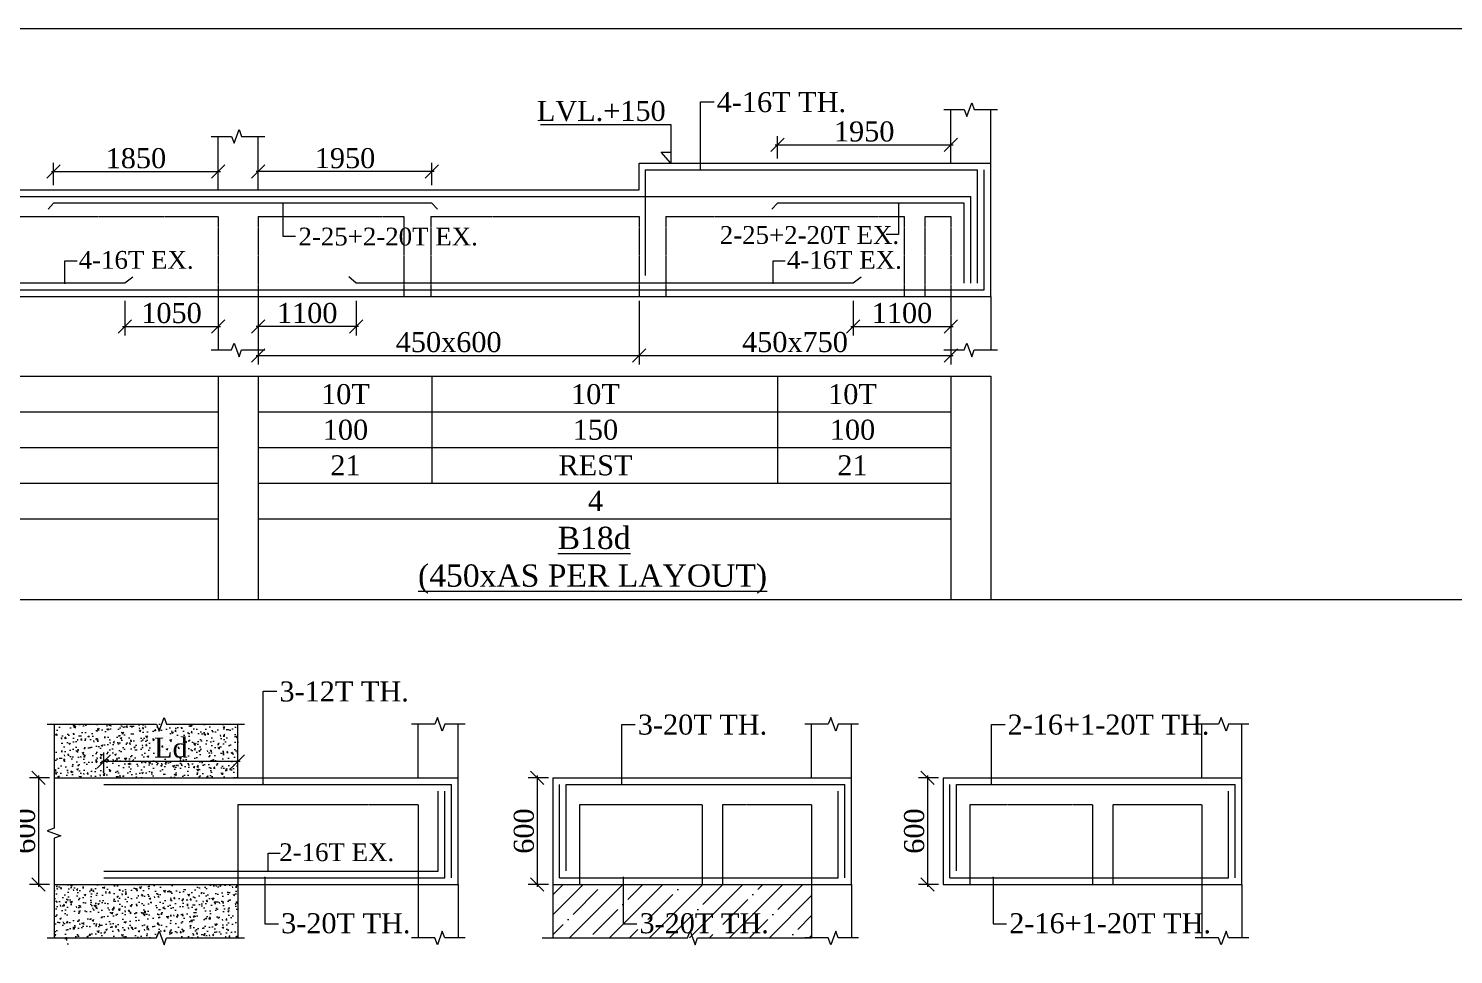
# Model space of a CAD drawing. Header units: millimetres. Extents: x 9781889 to 10654170, y -7832723 to -7608561.
# Drawn here: x 9997493 to 10013508, y -7770623 to -7760218 of the extents above; entities that cross this region are included whole.
import ezdxf
from ezdxf.enums import TextEntityAlignment as Align

# ---------------------------------------------------------------- set-up
doc = ezdxf.new("R2010")
doc.units = ezdxf.units.MM
doc.header["$LTSCALE"] = 10
doc.header["$PDMODE"] = 3
doc.linetypes.add('HIDDEN', pattern=[0.375, 0.25, -0.125])
for name, color, linetype, lineweight in [('LVL', 3, 'Continuous', 0), ('S-CUT OUT LINE', 9, 'Continuous', 0), ('S-DIM L.S.', 7, 'Continuous', 0), ('S-HATCH', 8, 'Continuous', 0), ('S-L.S.SECTION', 5, 'Continuous', 0), ('S-L.S.SLAB LINE', 252, 'HIDDEN', 0), ('S-L.S.STEEL', 1, 'Continuous', 9), ('S-SECTION MARK', 7, 'Continuous', 0), ('S-SHEET', 251, 'Continuous', 0), ('S-TEXT', 7, 'Continuous', 0), ('S-TEXT L.S. BEAM NO.', 30, 'Continuous', 0), ('S-TEXT. L.S.', 7, 'Continuous', 0)]:
    doc.layers.add(name, color=color, linetype=linetype, lineweight=lineweight)
doc.styles.add('135', font='arial.ttf', dxfattribs={"width": 0.8, "height": 135})
doc.styles.get("Standard").update_dxf_attribs({"font": 'arial.ttf'})
doc.styles.add('TEXT', font='times.ttf')
doc.dimstyles.new('75', dxfattribs={"dimtxt": 135, "dimasz": 90, "dimexe": 0.1, "dimexo": 0.03, "dimgap": 0.09, "dimtad": 1, "dimdec": 0, "dimzin": 0, "dimdsep": 46, "dimtxsty": '135', "dimblk": 'ARCHTICK', "dimcen": 0.09, "dimclrd": 256, "dimclre": 256, "dimclrt": 256, "dimadec": 0, "dimazin": 0, "dimtfac": 1, "dimtdec": 0, "dimtofl": 0, "dimtmove": 1, "dimatfit": 3, "dimldrblk": 'DOTSMALL', "dimfxl": 1, "dimtolj": 1, "dimtzin": 0, "dimlwd": -1, "dimlwe": -1, "dimarcsym": 0})
doc.dimstyles.new('SETU_1', dxfattribs={"dimtxt": 200, "dimasz": 150, "dimexe": 100, "dimexo": 50, "dimgap": 35, "dimtad": 1, "dimdec": 0, "dimzin": 0, "dimdsep": 46, "dimtxsty": 'Standard', "dimblk": 'OBLIQUE', "dimcen": 150, "dimdle": 25, "dimclrd": 256, "dimclre": 7, "dimclrt": 256, "dimadec": 0, "dimazin": 0, "dimtfac": 1, "dimtdec": 0, "dimtofl": 0, "dimtmove": 1, "dimatfit": 3, "dimfxl": 1, "dimtolj": 1, "dimtzin": 0, "dimlwd": -1, "dimlwe": 5, "dimarcsym": 1})
pattern_1 = [(49.99999999999999, (-40711.21974700689, 57005.19683523849), (182.184668996004, -15.93908553890309), [19.05, -209.55]), (355, (-40711.21974700689, 57005.19683523849), (-35.24342142496934, 191.0568452390351), [15.24, -167.64058417]), (100.4514447, (-40696.03774000704, 57003.86858173832), (146.9412470903533, 175.1177519121951), [16.19000879999999, -178.0902445999999]), (46.18420000000001, (-40711.21974700689, 57055.9968352383), (271.0790408921299, -42.04232793272715), [28.575, -314.325]), (96.63555760999992, (-40688.62984700687, 57052.49333523866), (237.404134051503, 247.4261245977215), [24.28502314, -267.13560816]), (351.1841511700001, (-40711.21974700689, 57055.9968352383), (237.404134064977, 247.4261245855326), [22.85996707, -251.45973192]), (21, (-40685.81974700652, 57043.29683523811), (151.6143912691325, -102.2651981870876), [19.05, -209.55]), (326.0000000000001, (-40685.81974700652, 57043.29683523811), (61.80202834764707, 184.1879661223193), [15.24, -167.64]), (71.45144499999999, (-40673.18521440774, 57034.77473533805), (213.4164192787161, 81.92276888590524), [16.1900088, -178.0899376]), (37.50000000000001, (-40711.21974700689, 57005.19683523849), (3.088603250591817, 84.55503887315311), [0, -165.608, 0, -170.18, 0, -168.275]), (7.499999999999999, (-40711.21974700689, 57005.19683523849), (66.81966251030575, 100.1805748181195), [0, -97.02799999999999, 0, -161.798, 0, -64.135]), (327.5, (-40767.86174700782, 57005.19683523849), (135.5905951668714, -5.728743992673444), [0, -63.5, 0, -198.12, 0, -262.89]), (317.5, (-40793.26174700633, 57005.19683523849), (148.129181386018, 25.42649103333303), [0, -82.55, 0, -131.572, 0, -186.69])]

# ---------------------------------------------------------------- blocks, each defined once
blk = doc.blocks.new('_Oblique')
at = {"color": 0, "linetype": 'ByBlock', "lineweight": -2}
blk.add_line((-0.5, -0.5), (0.5, 0.5), dxfattribs=at)
blk = doc.blocks.new('*D28')
at = {"layer": 'Defpoints', "color": 0, "transparency": 16777216}
for p in [(10007860.016678, -7761526.260695337), (10005910.016678, -7761730.064318432, 0.0148120577035693), (10007860.016678, -7761730.064318432, 0.0148120577035693)]:
    blk.add_point(p, dxfattribs=at)
at = {"layer": 'S-DIM L.S.', "color": 7, "lineweight": 5, "transparency": 16777216}
for p, q in [((10005910.016678, -7761680.064318432), (10005910.016678, -7761426.260695337)), ((10007860.016678, -7761680.064318432), (10007860.016678, -7761426.260695337))]:
    blk.add_line(p, q, dxfattribs=at)
at = {"layer": 'S-DIM L.S.', "transparency": 16777216}
blk.add_line((10005885.016678, -7761526.260695337), (10007885.016678, -7761526.260695337), dxfattribs=at)
at = {"layer": 'S-DIM L.S.', "transparency": 16777216, "xscale": 150, "yscale": 150, "zscale": 150, "rotation": 180}
blk.add_blockref('_Oblique', (10005910.016678, -7761526.260695337), dxfattribs=at)
at = {"layer": 'S-DIM L.S.', "transparency": 16777216, "xscale": 150, "yscale": 150, "zscale": 150}
blk.add_blockref('_Oblique', (10007860.016678, -7761526.260695337), dxfattribs=at)
at = {"layer": 'S-DIM L.S.', "transparency": 16777216, "insert": (10006885.016678, -7761376.489606657), "char_height": 225, "attachment_point": 5, "style": 'TEXT'}
blk.add_mtext('\\A1;1950', dxfattribs=at)
blk = doc.blocks.new('_ArchTick')
at = {"color": 0, "linetype": 'ByBlock', "const_width": 0.15}
blk.add_lwpolyline([(-0.5, -0.5), (0.5, 0.5)], dxfattribs=at)
blk = doc.blocks.new('*D36')
at = {"layer": 'Defpoints', "color": 0, "transparency": 16777216}
for p in [(9999625.615198648, -7761826.260695337), (9997775.615198648, -7762030.064318432, 0.0148120577035693), (9999625.615198648, -7762030.064318432, 0.0148120577035693)]:
    blk.add_point(p, dxfattribs=at)
at = {"layer": 'S-DIM L.S.', "color": 7, "lineweight": 5, "transparency": 16777216}
for p, q in [((9997775.615198648, -7761980.064318432), (9997775.615198648, -7761726.260695337)), ((9999625.615198648, -7761980.064318432), (9999625.615198648, -7761726.260695337))]:
    blk.add_line(p, q, dxfattribs=at)
at = {"layer": 'S-DIM L.S.', "transparency": 16777216}
blk.add_line((9997750.615198648, -7761826.260695337), (9999650.615198648, -7761826.260695337), dxfattribs=at)
at = {"layer": 'S-DIM L.S.', "transparency": 16777216, "xscale": 150, "yscale": 150, "zscale": 150, "rotation": 180}
blk.add_blockref('_Oblique', (9997775.615198648, -7761826.260695337), dxfattribs=at)
at = {"layer": 'S-DIM L.S.', "transparency": 16777216, "xscale": 150, "yscale": 150, "zscale": 150}
blk.add_blockref('_Oblique', (9999625.615198648, -7761826.260695337), dxfattribs=at)
at = {"layer": 'S-DIM L.S.', "transparency": 16777216, "insert": (9998700.615198648, -7761676.814047897), "char_height": 225, "attachment_point": 5, "style": 'TEXT'}
blk.add_mtext('\\A1;1850', dxfattribs=at)
blk = doc.blocks.new('*D37')
at = {"layer": 'Defpoints', "color": 0, "transparency": 16777216}
for p in [(10000075.66606342, -7761826.260695337), (10000075.66606342, -7762030.064318432, 0.0148120577035693), (10002025.66606342, -7762030.064318432, 0.0148120577035693)]:
    blk.add_point(p, dxfattribs=at)
at = {"layer": 'S-DIM L.S.', "color": 7, "lineweight": 5, "transparency": 16777216}
for p, q in [((10000075.66606342, -7761980.064318432), (10000075.66606342, -7761726.260695337)), ((10002025.66606342, -7761980.064318432), (10002025.66606342, -7761726.260695337))]:
    blk.add_line(p, q, dxfattribs=at)
at = {"layer": 'S-DIM L.S.', "transparency": 16777216}
blk.add_line((10002050.66606342, -7761826.260695337), (10000050.66606342, -7761826.260695337), dxfattribs=at)
at = {"layer": 'S-DIM L.S.', "transparency": 16777216, "xscale": 150, "yscale": 150, "zscale": 150, "rotation": 180}
blk.add_blockref('_Oblique', (10000075.66606342, -7761826.260695337), dxfattribs=at)
at = {"layer": 'S-DIM L.S.', "transparency": 16777216, "xscale": 150, "yscale": 150, "zscale": 150}
blk.add_blockref('_Oblique', (10002025.66606342, -7761826.260695337), dxfattribs=at)
at = {"layer": 'S-DIM L.S.', "transparency": 16777216, "insert": (10001050.66606342, -7761676.489606657), "char_height": 225, "attachment_point": 5, "style": 'TEXT'}
blk.add_mtext('\\A1;1950', dxfattribs=at)
blk = doc.blocks.new('*D56')
at = {"layer": 'Defpoints', "color": 0, "transparency": 16777216}
for p in [(10006759.89380104, -7763230.06433259, 0.0147644726574974), (10007860.01667806, -7763230.064330728, 0.0148120577035693), (10007860.01667806, -7763566.137073667)]:
    blk.add_point(p, dxfattribs=at)
at = {"layer": 'S-DIM L.S.', "color": 7, "lineweight": 5, "transparency": 16777216}
for p, q in [((10006759.89380104, -7763280.06433259), (10006759.89380104, -7763666.137073667)), ((10007860.01667806, -7763280.064330728), (10007860.01667806, -7763666.137073667))]:
    blk.add_line(p, q, dxfattribs=at)
at = {"layer": 'S-DIM L.S.', "transparency": 16777216}
blk.add_line((10006734.89380104, -7763566.137073667), (10007885.01667806, -7763566.137073667), dxfattribs=at)
at = {"layer": 'S-DIM L.S.', "transparency": 16777216, "xscale": 150, "yscale": 150, "zscale": 150, "rotation": 180}
blk.add_blockref('_Oblique', (10006759.89380104, -7763566.137073667), dxfattribs=at)
at = {"layer": 'S-DIM L.S.', "transparency": 16777216, "xscale": 150, "yscale": 150, "zscale": 150}
blk.add_blockref('_Oblique', (10007860.01667806, -7763566.137073667), dxfattribs=at)
at = {"layer": 'S-DIM L.S.', "transparency": 16777216, "insert": (10007309.95523955, -7763416.690426227), "char_height": 225, "attachment_point": 5, "style": 'TEXT'}
blk.add_mtext('\\A1;1100', dxfattribs=at)
blk = doc.blocks.new('*D57')
at = {"layer": 'Defpoints', "color": 0, "transparency": 16777216}
for p in [(10000075.61519969, -7763230.064330728, 0.0148120577035693), (10001175.73807671, -7763230.06433259, 0.0147644726574974), (10000075.61519969, -7763566.137073667)]:
    blk.add_point(p, dxfattribs=at)
at = {"layer": 'S-DIM L.S.', "color": 7, "lineweight": 5, "transparency": 16777216}
for p, q in [((10000075.61519969, -7763280.064330728), (10000075.61519969, -7763666.137073667)), ((10001175.73807671, -7763280.06433259), (10001175.73807671, -7763666.137073667))]:
    blk.add_line(p, q, dxfattribs=at)
at = {"layer": 'S-DIM L.S.', "transparency": 16777216}
blk.add_line((10001200.73807671, -7763566.137073667), (10000050.61519969, -7763566.137073667), dxfattribs=at)
at = {"layer": 'S-DIM L.S.', "transparency": 16777216, "xscale": 150, "yscale": 150, "zscale": 150, "rotation": 180}
blk.add_blockref('_Oblique', (10000075.61519969, -7763566.137073667), dxfattribs=at)
at = {"layer": 'S-DIM L.S.', "transparency": 16777216, "xscale": 150, "yscale": 150, "zscale": 150}
blk.add_blockref('_Oblique', (10001175.73807671, -7763566.137073667), dxfattribs=at)
at = {"layer": 'S-DIM L.S.', "transparency": 16777216, "insert": (10000625.6766382, -7763416.690426227), "char_height": 225, "attachment_point": 5, "style": 'TEXT'}
blk.add_mtext('\\A1;1100', dxfattribs=at)
blk = doc.blocks.new('*D58')
at = {"layer": 'Defpoints', "color": 0, "transparency": 16777216}
for p in [(9998575.441457791, -7763230.064321413, 0.0147644726574974), (9999625.564334815, -7763230.06431955, 0.0148120577035693), (9999625.564334815, -7763566.137062489)]:
    blk.add_point(p, dxfattribs=at)
at = {"layer": 'S-DIM L.S.', "color": 7, "lineweight": 5, "transparency": 16777216}
for p, q in [((9998575.441457791, -7763280.064321413), (9998575.441457791, -7763666.137062489)), ((9999625.564334815, -7763280.06431955), (9999625.564334815, -7763666.137062489))]:
    blk.add_line(p, q, dxfattribs=at)
at = {"layer": 'S-DIM L.S.', "transparency": 16777216}
blk.add_line((9998550.441457791, -7763566.137062489), (9999650.564334815, -7763566.137062489), dxfattribs=at)
at = {"layer": 'S-DIM L.S.', "transparency": 16777216, "xscale": 150, "yscale": 150, "zscale": 150, "rotation": 180}
blk.add_blockref('_Oblique', (9998575.441457791, -7763566.137062489), dxfattribs=at)
at = {"layer": 'S-DIM L.S.', "transparency": 16777216, "xscale": 150, "yscale": 150, "zscale": 150}
blk.add_blockref('_Oblique', (9999625.564334815, -7763566.137062489), dxfattribs=at)
at = {"layer": 'S-DIM L.S.', "transparency": 16777216, "insert": (9999100.502896303, -7763416.690415049), "char_height": 225, "attachment_point": 5, "style": 'TEXT'}
blk.add_mtext('\\A1;1050', dxfattribs=at)
blk = doc.blocks.new('*D165')
at = {"layer": 'Defpoints', "color": 0, "transparency": 16777216}
for p in [(9997780.067261431, -7768636.572607162), (9997604.917296486, -7769836.572610143), (9997780.067262363, -7769836.572610143)]:
    blk.add_point(p, dxfattribs=at)
at = {"layer": 'S-DIM L.S.', "color": 7, "lineweight": 5, "transparency": 16777216}
for p, q in [((9997730.067261431, -7768636.572607162), (9997504.917296486, -7768636.572607162)), ((9997730.067262363, -7769836.572610143), (9997504.917296486, -7769836.572610143))]:
    blk.add_line(p, q, dxfattribs=at)
at = {"layer": 'S-DIM L.S.', "transparency": 16777216}
blk.add_line((9997604.917296486, -7768611.572607162), (9997604.917296486, -7769861.572610143), dxfattribs=at)
at = {"layer": 'S-DIM L.S.', "transparency": 16777216, "xscale": 150, "yscale": 150, "zscale": 150}
for p, rotation in [((9997604.917296486, -7768636.572607162), 90), ((9997604.917296486, -7769836.572610143), 270)]:
    blk.add_blockref('_Oblique', p, dxfattribs=dict(at, rotation=rotation))
at = {"layer": 'S-DIM L.S.', "transparency": 16777216, "insert": (9997455.470649041, -7769236.572608653), "char_height": 225, "attachment_point": 5, "rotation": 90, "style": 'TEXT'}
blk.add_mtext('\\A1;600', dxfattribs=at)
blk = doc.blocks.new('*D166')
at = {"layer": 'Defpoints', "color": 0, "transparency": 16777216}
for p in [(9998338.96607711, -7768453.178279757), (9998338.96607711, -7768636.572607159), (9999847.298050892, -7768636.572607159)]:
    blk.add_point(p, dxfattribs=at)
at = {"layer": 'S-DIM L.S.', "color": 7, "lineweight": 5, "transparency": 16777216}
for p, q in [((9998338.96607711, -7768586.572607159), (9998338.96607711, -7768353.178279757)), ((9999847.298050892, -7768586.572607159), (9999847.298050892, -7768353.178279757))]:
    blk.add_line(p, q, dxfattribs=at)
at = {"layer": 'S-DIM L.S.', "transparency": 16777216}
blk.add_line((9999872.298050892, -7768453.178279757), (9998313.96607711, -7768453.178279757), dxfattribs=at)
at = {"layer": 'S-DIM L.S.', "transparency": 16777216, "xscale": 150, "yscale": 150, "zscale": 150, "rotation": 180}
blk.add_blockref('_Oblique', (9998338.96607711, -7768453.178279757), dxfattribs=at)
at = {"layer": 'S-DIM L.S.', "transparency": 16777216, "xscale": 150, "yscale": 150, "zscale": 150}
blk.add_blockref('_Oblique', (9999847.298050892, -7768453.178279757), dxfattribs=at)
at = {"layer": 'S-DIM L.S.', "transparency": 16777216, "insert": (9999093.132064, -7768300.568330226), "char_height": 225, "attachment_point": 5, "style": 'TEXT'}
blk.add_mtext('\\A1;Ld', dxfattribs=at)
blk = doc.blocks.new('*D167')
at = {"layer": 'Defpoints', "color": 0, "transparency": 16777216}
for p in [(10003385.71590191, -7768636.572607162), (10003210.56593695, -7769836.572610143), (10003385.71590285, -7769836.572610143)]:
    blk.add_point(p, dxfattribs=at)
at = {"layer": 'S-DIM L.S.', "color": 7, "lineweight": 5, "transparency": 16777216}
for p, q in [((10003335.71590191, -7768636.572607162), (10003110.56593695, -7768636.572607162)), ((10003335.71590285, -7769836.572610143), (10003110.56593695, -7769836.572610143))]:
    blk.add_line(p, q, dxfattribs=at)
at = {"layer": 'S-DIM L.S.', "transparency": 16777216}
blk.add_line((10003210.56593695, -7768611.572607162), (10003210.56593695, -7769861.572610143), dxfattribs=at)
at = {"layer": 'S-DIM L.S.', "transparency": 16777216, "xscale": 150, "yscale": 150, "zscale": 150}
for p, rotation in [((10003210.56593695, -7768636.572607162), 90), ((10003210.56593695, -7769836.572610143), 270)]:
    blk.add_blockref('_Oblique', p, dxfattribs=dict(at, rotation=rotation))
at = {"layer": 'S-DIM L.S.', "transparency": 16777216, "insert": (10003061.11928951, -7769236.572608653), "char_height": 225, "attachment_point": 5, "rotation": 90, "style": 'TEXT'}
blk.add_mtext('\\A1;600', dxfattribs=at)
blk = doc.blocks.new('*D168')
at = {"layer": 'Defpoints', "color": 0, "transparency": 16777216}
for p in [(10007772.04466327, -7768636.572607162), (10007596.89469831, -7769836.572610143), (10007772.0446642, -7769836.572610143)]:
    blk.add_point(p, dxfattribs=at)
at = {"layer": 'S-DIM L.S.', "color": 7, "lineweight": 5, "transparency": 16777216}
for p, q in [((10007722.04466327, -7768636.572607162), (10007496.89469831, -7768636.572607162)), ((10007722.0446642, -7769836.572610143), (10007496.89469831, -7769836.572610143))]:
    blk.add_line(p, q, dxfattribs=at)
at = {"layer": 'S-DIM L.S.', "transparency": 16777216}
blk.add_line((10007596.89469831, -7768611.572607162), (10007596.89469831, -7769861.572610143), dxfattribs=at)
at = {"layer": 'S-DIM L.S.', "transparency": 16777216, "xscale": 150, "yscale": 150, "zscale": 150}
for p, rotation in [((10007596.89469831, -7768636.572607162), 90), ((10007596.89469831, -7769836.572610143), 270)]:
    blk.add_blockref('_Oblique', p, dxfattribs=dict(at, rotation=rotation))
at = {"layer": 'S-DIM L.S.', "transparency": 16777216, "insert": (10007447.44805087, -7769236.572608653), "char_height": 225, "attachment_point": 5, "rotation": 90, "style": 'TEXT'}
blk.add_mtext('\\A1;600', dxfattribs=at)
blk = doc.blocks.new('*D1766')
at = {"layer": 'Defpoints', "color": 0, "transparency": 16777216}
for p in [(10000075.61519963, -7763230.06431955, 1.184800914478422e-05), (10004355.01667806, -7763230.064325139), (10004355.01667806, -7763892.426598039)]:
    blk.add_point(p, dxfattribs=at)
at = {"layer": 'S-DIM L.S.', "color": 7, "lineweight": 5, "transparency": 16777216}
for p, q in [((10000075.61519963, -7763280.06431955), (10000075.61519963, -7763992.426598039)), ((10004355.01667806, -7763280.064325139), (10004355.01667806, -7763992.426598039))]:
    blk.add_line(p, q, dxfattribs=at)
at = {"layer": 'S-DIM L.S.', "transparency": 16777216}
blk.add_line((10000050.61519963, -7763892.426598039), (10004380.01667806, -7763892.426598039), dxfattribs=at)
at = {"layer": 'S-DIM L.S.', "transparency": 16777216, "xscale": 150, "yscale": 150, "zscale": 150, "rotation": 180}
blk.add_blockref('_Oblique', (10000075.61519963, -7763892.426598039), dxfattribs=at)
at = {"layer": 'S-DIM L.S.', "transparency": 16777216, "xscale": 150, "yscale": 150, "zscale": 150}
blk.add_blockref('_Oblique', (10004355.01667806, -7763892.426598039), dxfattribs=at)
at = {"layer": 'S-DIM L.S.', "transparency": 16777216, "insert": (10002215.31593885, -7763742.979950598), "char_height": 225, "attachment_point": 5, "style": 'TEXT'}
blk.add_mtext('\\A1;450x600', dxfattribs=at)
blk = doc.blocks.new('*D1767')
at = {"layer": 'Defpoints', "color": 0, "transparency": 16777216}
for p in [(10004355.01667806, -7763230.064325139), (10007860.01667806, -7763230.064330728, 0.001567666228682089), (10007860.01667806, -7763892.426598039)]:
    blk.add_point(p, dxfattribs=at)
at = {"layer": 'S-DIM L.S.', "color": 7, "lineweight": 5, "transparency": 16777216}
for p, q in [((10004355.01667806, -7763280.064325139), (10004355.01667806, -7763992.426598039)), ((10007860.01667806, -7763280.064330728), (10007860.01667806, -7763992.426598039))]:
    blk.add_line(p, q, dxfattribs=at)
at = {"layer": 'S-DIM L.S.', "transparency": 16777216}
blk.add_line((10004330.01667806, -7763892.426598039), (10007885.01667806, -7763892.426598039), dxfattribs=at)
at = {"layer": 'S-DIM L.S.', "transparency": 16777216, "xscale": 150, "yscale": 150, "zscale": 150, "rotation": 180}
blk.add_blockref('_Oblique', (10004355.01667806, -7763892.426598039), dxfattribs=at)
at = {"layer": 'S-DIM L.S.', "transparency": 16777216, "xscale": 150, "yscale": 150, "zscale": 150}
blk.add_blockref('_Oblique', (10007860.01667806, -7763892.426598039), dxfattribs=at)
at = {"layer": 'S-DIM L.S.', "transparency": 16777216, "insert": (10006107.51667806, -7763742.655509358), "char_height": 225, "attachment_point": 5, "style": 'TEXT'}
blk.add_mtext('\\A1;450x750', dxfattribs=at)

msp = doc.modelspace()

# ---------------------------------------------------------------- hatches: boundary and pattern name
at = {"layer": 'S-HATCH'}
h = msp.add_hatch(dxfattribs=at)
h.set_pattern_fill('AR-CONC', color=256)
h.set_pattern_definition(pattern_1)
h.paths.add_polyline_path([(9997780.1181263, -7768636.572610877), (9999847.298050892, -7768636.572610877), (9999847.298050892, -7768036.57261125), (9997960.481969625, -7768036.57261125), (9997932.51166398, -7767959.724828891), (9997876.571052693, -7768113.420393609), (9997848.60074798, -7768036.57261125), (9997780.1181263, -7768036.57261125)])
h = msp.add_hatch(dxfattribs=at)
h.set_pattern_fill('AR-CONC', color=256)
h.set_pattern_definition(pattern_1)
h.paths.add_polyline_path([(9997876.571052693, -7770359.724831134), (9997932.51166398, -7770513.420395851), (9997960.481969625, -7770436.572613493), (9999847.298050892, -7770436.572613493), (9999847.298050892, -7769836.572611995), (9997780.1181263, -7769836.572611995), (9997780.1181263, -7770436.572613493), (9997848.60074798, -7770436.572613493)])
h = msp.add_hatch(dxfattribs=at)
h.set_pattern_fill('ANSI35', color=256, scale=50)
h.set_pattern_definition([(45, (0, -7022.987903878093), (-224.5064030267288, 224.5064030267288), []), (45, (224.5065, -7022.987903878093), (-224.5064030267288, 224.5064030267288), [396.875, -79.375, 0, -79.375])])
h.paths.add_polyline_path([(10006294.03078515, -7770436.572607905), (10006294.03078515, -7769836.572606781), (10003385.71590284, -7769836.572609204), (10003385.71590284, -7770436.572610701), (10004745.33348224, -7770436.572607904), (10004773.30378695, -7770359.724825545), (10004829.24439824, -7770513.420390262), (10004857.21470388, -7770436.572607904)])

# ---------------------------------------------------------------- linework, layer by layer
at = {"layer": 'LVL', "linetype": 'Continuous', "elevation": 0.001370436188265319}
msp.add_lwpolyline([(10003249.10977326, -7761295.050478016), (10004710.32598031, -7761295.050478016), (10004710.32598031, -7761730.064318433), (10004602.18645288, -7761607.981137195), (10004710.32598031, -7761607.981137195)], dxfattribs=at)
at = {"layer": 'S-CUT OUT LINE', "color": 5}
for points, elevation in [([(10007781.72893555, -7761130.064318805), (10008010.34692688, -7761130.064318805), (10008038.31723159, -7761206.912101164), (10008094.25784288, -7761053.216536446), (10008122.22814852, -7761130.064318805), (10008385.01667819, -7761130.064318805)], 0.001594325479353), ([(9999547.327457173, -7761430.064324394), (9999775.945448503, -7761430.064324394), (9999803.915753216, -7761506.912106752), (9999859.856364504, -7761353.216542035), (9999887.826670147, -7761430.064324394), (10000150.61519981, -7761430.064324394)], 0.0001249677181408825), ([(9999547.327457173, -7763830.064326636), (9999775.945448503, -7763830.064326636), (9999803.915753216, -7763753.216544278), (9999859.856364504, -7763906.912108995), (9999887.826670147, -7763830.064326636), (10000150.61519981, -7763830.064326636)], 0.0001249677181408825), ([(10007781.72893555, -7763830.064321048), (10008010.34692688, -7763830.064321048), (10008038.31723159, -7763753.216538689), (10008094.25784288, -7763906.912103406), (10008122.22814852, -7763830.064321048), (10008385.01667819, -7763830.064321048)], 0.001594325479353), ([(9997701.830382867, -7768036.57261125), (9998932.34106415, -7768036.57261125), (9998960.311368862, -7768113.420393609), (9999016.25198015, -7767959.724828891), (9999044.222285794, -7768036.57261125), (9999922.298051078, -7768036.57261125)], 3.886330827313054e-05), ([(9997780.067261428, -7768036.57261125), (9997780.067261428, -7769204.217366884), (9997703.21947907, -7769232.187671596), (9997856.915043786, -7769288.128282884), (9997780.067261428, -7769316.098588528), (9997780.067261428, -7770436.572613493)], 3.886330827313054e-05), ([(10002400.58579327, -7768036.572607531), (10002171.96780194, -7768036.572607531), (10002143.99749723, -7768113.42038989), (10002088.05688594, -7767959.724825173), (10002060.08658029, -7768036.572607531), (10001797.29805063, -7768036.572607531)], 0.0001131197089960991), ([(10006822.31852761, -7768036.572607531), (10006593.70053628, -7768036.572607531), (10006565.73023156, -7768113.42038989), (10006509.78962027, -7767959.724825173), (10006481.81931463, -7768036.572607531), (10006219.03078496, -7768036.572607531)], 0.0001333893497900139), ([(10011208.64728896, -7768036.572607531), (10010980.02929763, -7768036.572607531), (10010952.05899291, -7768113.42038989), (10010896.11838163, -7767959.724825173), (10010868.14807598, -7768036.572607531), (10010605.35954631, -7768036.572607531)], 0.0001333893497900139), ([(9997701.830382867, -7770436.572613493), (9998932.34106415, -7770436.572613493), (9998960.311368862, -7770359.724831134), (9999016.25198015, -7770513.420395851), (9999044.222285794, -7770436.572613493), (9999922.298051078, -7770436.572613493)], 3.886330827313054e-05), ([(10002400.58579327, -7770436.572609774), (10002171.96780194, -7770436.572609774), (10002143.99749723, -7770359.724827415), (10002088.05688594, -7770513.420392132), (10002060.08658029, -7770436.572609774), (10001797.29805063, -7770436.572609774)], 0.0001131197089960991), ([(10003267.39366908, -7770436.572607904), (10004901.2137108, -7770436.572607904), (10004929.18401551, -7770359.724825545), (10004985.1246268, -7770513.420390262), (10005013.09493244, -7770436.572607904), (10006294.03078515, -7770436.572607905)], -5.398675992905377e-05), ([(10006822.31852761, -7770436.572609774), (10006593.70053628, -7770436.572609774), (10006565.73023156, -7770359.724827415), (10006509.78962027, -7770513.420392132), (10006481.81931463, -7770436.572609774), (10006219.03078496, -7770436.572609774)], 0.0001333893497900139), ([(10011208.64728896, -7770436.572609774), (10010980.02929763, -7770436.572609774), (10010952.05899291, -7770359.724827415), (10010896.11838163, -7770513.420392132), (10010868.14807598, -7770436.572609774), (10010605.35954631, -7770436.572609774)], 0.0001333893497900139)]:
    msp.add_lwpolyline(points, dxfattribs=dict(at, elevation=elevation))
at = {"layer": 'S-L.S.SECTION'}
for p, q in [((10007860.01667898, -7761730.064318432, 0.0014812057703573), (10007860.01667898, -7761130.064318805, 0.001481205653942)), ((10008310.016678, -7761730.064318432, 0.0014812057703569), (10008310.016678, -7761130.064318805, 0.0014812056539416)), ((9999625.615200605, -7762030.064324021, 1.184800914518284e-05), (9999625.615200605, -7761430.064324394, 1.184789272988292e-05)), ((10000075.61519963, -7762030.064324021, 1.184800914478277e-05), (10000075.61519963, -7761430.064324394, 1.184789272948306e-05)), ((10004355.01667806, -7761730.064318432, 0.001371215331695753), (10008310.016678, -7761730.064318432, 0.001368086061360799)), ((10004355.01667806, -7762030.064318432, 0.001371215331695751), (10004355.01667806, -7761730.064318432, 0.001371215331695751)), ((10008310.016678, -7763230.06431955, 0.0013399247370655), (10008310.016678, -7761730.064318432, 0.0013399247370655)), ((9978121.111990431, -7762030.064318432, 0.001391972090155965), (10004355.01667806, -7762030.064318432, 0.001371215331695751)), ((9974166.111992218, -7763230.06431955, 0.001395101360489549), (10008310.016678, -7763230.06431955, 0.0013680860613608)), ((9999625.615200605, -7763230.064327009, 1.184800914518284e-05), (9999625.615200605, -7763830.064326636, 1.184789272988292e-05)), ((10000075.61519963, -7763230.064327009, 1.184800914478277e-05), (10000075.61519963, -7763830.064326636, 1.184789272948306e-05)), ((10007860.01667898, -7763230.06432142, 0.0014812057703573), (10007860.01667898, -7763830.064321048, 0.001481205653942)), ((10008310.016678, -7763230.06432142, 0.0014812057703569), (10008310.016678, -7763830.064321048, 0.0014812056539416)), ((9999847.298050892, -7768636.572610877), (9999847.298050892, -7768036.57261125)), ((10001872.29805081, -7768636.572607159), (10001872.29805081, -7768036.572607531)), ((10002322.29804984, -7768636.572607159), (10002322.29804984, -7768036.572607531)), ((10006294.03078515, -7768636.572607159, 2.026964079391412e-05), (10006294.03078515, -7768036.572607531, 2.026952437861442e-05)), ((10006744.03078417, -7768636.572607159, 2.02696407943142e-05), (10006744.03078417, -7768036.572607531, 2.026952437901427e-05)), ((10010680.3595465, -7768636.572607159, 2.026964079391412e-05), (10010680.3595465, -7768036.572607531, 2.026952437861442e-05)), ((10011130.35954552, -7768636.572607159, 2.02696407943142e-05), (10011130.35954552, -7768036.572607531, 2.026952437901427e-05)), ((9997780.067261428, -7768636.572607159, -8.61044098673514e-05), (10002322.29805081, -7768636.572607159, -0.0001131197089961009)), ((10002322.29805081, -7769836.572608276, -0.0001412810332914008), (10002322.29805081, -7768636.572607159, -0.0001412810332914008)), ((10003385.71590191, -7768636.572607159, -8.610440986735142e-05), (10006744.03078515, -7768636.572607159, -9.285006820218615e-05)), ((10003385.76676776, -7768636.572607159, -7.425640072216907e-05), (10003385.76676678, -7769836.572613865, -7.425640072216907e-05)), ((10006744.03078515, -7769836.572608276, -0.000121011392497486), (10006744.03078515, -7768636.572607159, -0.000121011392497486)), ((10007772.04466326, -7768636.572607159, -8.610440986735142e-05), (10011130.3595465, -7768636.572607159, -9.285006820218615e-05)), ((10007772.09552911, -7768636.572607159, -7.425640072216907e-05), (10007772.09552813, -7769836.572613865, -7.425640072216907e-05)), ((10011130.3595465, -7769836.572608276, -0.000121011392497486), (10011130.3595465, -7768636.572607159, -0.000121011392497486)), ((9997780.067261428, -7769836.572608276, -8.61044098673514e-05), (10002322.29805081, -7769836.572608276, -0.0001131197089961009)), ((9999847.298050892, -7769836.572613865), (9999847.298050892, -7770436.572613493)), ((10001872.29805081, -7769836.572610146), (10001872.29805081, -7770436.572609774)), ((10002322.29804984, -7769836.572610146), (10002322.29804984, -7770436.572609774)), ((10003385.71590191, -7769836.572608276, -8.610440986735142e-05), (10006744.03078515, -7769836.572608276, -9.285006820218615e-05)), ((10003385.71590284, -7769836.572610139), (10003385.71590284, -7770436.572609766)), ((10006294.03078515, -7769836.572610146, 2.026964079391412e-05), (10006294.03078515, -7770436.572609774, 2.026952437861442e-05)), ((10006744.03078515, -7769836.572608276, -9.285006820218615e-05), (10006744.03078515, -7770436.572607904, -9.285018461748586e-05)), ((10006744.03078417, -7769836.572610146, 2.02696407943142e-05), (10006744.03078417, -7770436.572609774, 2.026952437901427e-05)), ((10007772.04466326, -7769836.572608276, -8.610440986735142e-05), (10011130.3595465, -7769836.572608276, -9.285006820218615e-05)), ((10010680.3595465, -7769836.572610146, 2.026964079391412e-05), (10010680.3595465, -7770436.572609774, 2.026952437861442e-05)), ((10011130.35954552, -7769836.572610146, 2.02696407943142e-05), (10011130.35954552, -7770436.572609774, 2.026952437901427e-05))]:
    msp.add_line(p, q, dxfattribs=at)
at = {"layer": 'S-L.S.SLAB LINE', "ltscale": 0.3}
for p, q in [((9996688.064334877, -7762330.064324021, 0.001489430800186719), (9999625.564334756, -7762330.064324021, -9.497685562692889e-06)), ((9999625.564334756, -7762330.064324021), (9999625.564334756, -7763230.064325139)), ((10000075.56433482, -7762330.064324022, -8.996896720959351e-06), (10001713.06433474, -7762330.064324022, 0.001964256526920077)), ((10000075.56433482, -7762330.064324021), (10000075.56433482, -7763230.064325139)), ((10001713.06433474, -7762330.064324021, 0.001961780296267428), (10001713.06433474, -7763230.064325139, 0.001961780296267428)), ((10002013.06433474, -7762330.064324022, 0.002021686488645587), (10004355.01667806, -7762330.064324022, 0.0008102323842082429)), ((10002013.06433474, -7762330.064324021, 0.001961780296267428), (10002013.06433474, -7763230.064325139, 0.001961780296267428)), ((10004355.01667806, -7762330.064324021), (10004355.01667806, -7763230.064325139)), ((10004655.01667806, -7762330.064324022, 0.0008676623459333966), (10007335.56434191, -7762330.064324022, 0.001380808178394927)), ((10004655.01667806, -7762330.064324021), (10004655.01667806, -7763230.064325139)), ((10007335.56434191, -7762330.064324021), (10007335.56434191, -7763230.064325139)), ((10007565.56434192, -7762330.064324022, 0.001424837815718531), (10007860.016678, -7762330.064324022, 0.0014812057703569)), ((10007565.56434192, -7762330.064324021), (10007565.56434192, -7763230.064325139)), ((10007860.016678, -7762330.064324021, 0.0014812057703569), (10007860.016678, -7763230.064325139, 0.0014812057703569)), ((9999847.348915763, -7768936.572612748, -7.425640072256913e-05), (9999847.348915763, -7769836.572613865, -7.425640072256913e-05)), ((9999847.348915763, -7768936.572612748, -7.425640072256913e-05), (10001872.29805082, -7768936.572612748)), ((10001872.29805081, -7768936.572612748), (10001872.29805081, -7769836.572613865)), ((10003385.71590191, -7768936.572612748, -3.898141908301694e-05), (10003385.76676678, -7768936.572612748, -3.898119465914046e-05)), ((10003685.71590195, -7768936.572612748, -3.699594782242238e-05), (10005064.03078519, -7768936.572612748, -1.744613586023971e-05)), ((10003685.76676682, -7768936.572612748, -7.425640072256914e-05), (10003685.76676682, -7769836.572613865, -7.425640072256914e-05)), ((10005064.03078519, -7768936.572612748), (10005064.03078519, -7769836.572613865)), ((10005294.03078507, -7768936.572612748, 2.026964079391403e-05), (10005294.03078507, -7769836.572613865, 2.026964079391403e-05)), ((10005294.03078507, -7768936.572612748, -1.418385029425266e-05), (10006294.03078507, -7768936.572612748)), ((10006294.03078507, -7768936.572612748), (10006294.03078507, -7769836.572613865)), ((10007772.04466326, -7768936.572612748, -3.898141908301694e-05), (10007772.09552814, -7768936.572612748, -3.898119465914046e-05)), ((10008072.0446633, -7768936.572612748, -3.699594782242238e-05), (10009450.35954654, -7768936.572612748, -1.744613586023971e-05)), ((10008072.09552817, -7768936.572612748, -7.425640072256914e-05), (10008072.09552817, -7769836.572613865, -7.425640072256914e-05)), ((10009450.35954654, -7768936.572612748), (10009450.35954654, -7769836.572613865)), ((10009680.35954642, -7768936.572612748, -1.418385029425266e-05), (10010680.35954642, -7768936.572612748)), ((10009680.35954642, -7768936.572612748, 2.026964079391403e-05), (10009680.35954642, -7769836.572613865, 2.026964079391403e-05)), ((10010680.35954642, -7768936.572612748), (10010680.35954642, -7769836.572613865))]:
    msp.add_line(p, q, dxfattribs=at)
at = {"layer": 'S-L.S.STEEL'}
for p, q in [((10004423.78093454, -7761805.077341256, 0.001221516563428998), (10008160.01667782, -7761805.064575798, 0.001365590348360294)), ((10004423.78093454, -7761805.077341256, 0.001221516563428998), (10004423.78093454, -7762993.32256702, 0.001221516563428998)), ((10008160.01667782, -7763080.064320295, 0.0013399247370655), (10008160.01667782, -7761805.06431955, 0.0013399247370655)), ((10008235.01667782, -7763155.064320295, 0.001339924737065499), (10008235.01667782, -7761805.06431955, 0.001339924737065499)), ((9974391.1119924, -7762105.179602009, 6.737887589505521e-05), (10008085.01667782, -7762105.071021224, 0.001292845866405524)), ((10008085.01667782, -7763080.064320295, 0.0013399247370655), (10008085.01667782, -7762105.071021223, 0.0013399247370655)), ((10002025.66606342, -7762180.064320668, 0.0001088899162089509), (10002088.8589581, -7762246.916474878, -0.001848464155403249)), ((10008010.01667782, -7763080.064320295, 0.0013399247370655), (10008010.01667782, -7762180.064319866, 0.0013399247370655)), ((9974241.111992404, -7763155.064320296, 0.001393887073708962), (10008235.01667782, -7763155.064320295, 0.001368955741032032)), ((9998338.96607711, -7768711.572608276, -0.0001352137171995915), (10002247.29805063, -7768711.572608276, -0.000112723330969012)), ((10002097.29805044, -7769686.572609021, -0.0001412810332913905), (10002097.29805044, -7768786.572607531, -0.0001412810332913905)), ((10002172.29805044, -7769761.572609021, -0.0001412810332914008), (10002172.29805044, -7768786.572607531, -0.0001412810332914008)), ((10002247.29805063, -7769761.572609021, -0.0001412810332914008), (10002247.29805063, -7768711.572608276, -0.0001412810332914008)), ((10003460.7159021, -7769761.572609021, -0.0001412810332914008), (10003460.7159021, -7768711.572608276, -0.0001412810332914008)), ((10003535.71590228, -7768711.572608276, -0.0001412810332910305), (10006669.03078496, -7768711.572608276, -9.245369017509719e-05)), ((10003535.71590228, -7769681.918372955, -0.0001412810332914745), (10003535.71590228, -7768711.572608276, -0.0001412810332914745)), ((10006594.03078478, -7769761.572609021, -0.000121011392497486), (10006594.03078478, -7768786.572607531, -0.000121011392497486)), ((10006669.03078496, -7769761.572609021, -0.000121011392497486), (10006669.03078496, -7768711.572608276, -0.000121011392497486)), ((10007847.04466345, -7769761.572609021, -0.0001412810332914008), (10007847.04466345, -7768711.572608276, -0.0001412810332914008)), ((10007922.04466363, -7768711.572608276, -0.0001412810332910305), (10011055.35954631, -7768711.572608276, -9.245369017509719e-05)), ((10007922.04466363, -7769681.918372955, -0.0001412810332914745), (10007922.04466363, -7768711.572608276, -0.0001412810332914745)), ((10010980.35954613, -7769761.572609021, -0.000121011392497486), (10010980.35954613, -7768786.572607531, -0.000121011392497486)), ((10011055.35954631, -7769761.572609021, -0.000121011392497486), (10011055.35954631, -7768711.572608276, -0.000121011392497486)), ((9998338.966077112, -7769686.572609022, -9.303603236801572e-05), (10002097.29805044, -7769686.572609021, -0.0001110816777016022)), ((9998338.96607711, -7769761.572609022, -9.303603236800398e-05), (10002172.29805044, -7769761.572609021, -0.0001121950238769008)), ((10003460.7159021, -7769761.572609022, -8.731869664793944e-05), (10006594.03078478, -7769761.572609021, -9.192538308298604e-05)), ((10007847.04466345, -7769761.572609022, -8.731869664793944e-05), (10010980.35954613, -7769761.572609021, -9.192538308298604e-05))]:
    msp.add_line(p, q, dxfattribs=at)
at = {"layer": 'S-L.S.STEEL', "elevation": -0.01331864793381748}
for points in [[(9998664.94145756, -7763011.85180816), (9998575.441457791, -7763080.064324765), (9993188.238076108, -7763080.064335943), (9993106.238076637, -7763009.351819859)], [(10006849.39380081, -7763011.851819337), (10006759.89380104, -7763080.064335943), (10001175.73807578, -7763080.064335943), (10001093.73807631, -7763009.351819859)]]:
    msp.add_lwpolyline(points, dxfattribs=at)
at = {"layer": 'S-L.S.STEEL'}
for points in [[(10002025.66606342, -7762180.064318805, 1.642805064625096e-05), (9997775.615198648, -7762180.064320668, 4.569991302158658e-05), (9997712.422303965, -7762246.916474878, -0.001911654158590613)], [(10008010.01667782, -7762180.064319867, 0.001562557066724491), (10005910.016678, -7762180.064320668, 0.001436848046723452), (10005846.82378332, -7762246.916474878, -0.0005205060248887483)]]:
    msp.add_polyline3d(points, dxfattribs=at)
at = {"layer": 'S-SHEET'}
for p, q in [((9974166.111992218, -7764126.56432028, 0.001466980306116905), (10008310.016678, -7764126.56432028, 0.001469318331062929)), ((9999625.564334756, -7764126.56432028), (9999625.564334756, -7766635.851722314)), ((10000075.56433482, -7764126.56432028), (10000075.56433482, -7766635.851722314)), ((10002025.56433482, -7764126.56432028), (10002025.56433482, -7765326.564319535)), ((10005910.016678, -7764126.56432028, 0.0014812057703569), (10005910.016678, -7765326.564319535, 0.0014812057703569)), ((10007860.016678, -7764126.56432028, 0.0014812057703569), (10007860.016678, -7766635.851722314, 0.0014812057703569)), ((10008310.016678, -7764126.56432028, 0.0014812057703569), (10008310.016678, -7766635.851722314, 0.0014812057703569)), ((9992138.064335143, -7764526.56431879, -6.177505503149901e-05), (9999625.564334756, -7764526.56431879, -6.421821259374587e-05)), ((10000075.56433482, -7764526.56431879, -6.435804355122786e-05), (10007860.016678, -7764526.56431879, 0.001414335600779652)), ((9992138.064335143, -7764926.564319163, -6.177505503149901e-05), (9999625.564334756, -7764926.564319163, -6.421821259374587e-05)), ((10000075.56433482, -7764926.564319163, -6.435804355122786e-05), (10007860.016678, -7764926.564319163, 0.001414335600779652)), ((9992138.064335143, -7765326.564319535, -6.177505503149901e-05), (9999625.564334756, -7765326.564319535, -6.421821259374587e-05)), ((10000075.56433482, -7765326.564319535, -6.435804355122786e-05), (10007860.016678, -7765326.564319535, 0.001414335600779652)), ((9992138.064335143, -7765726.564319908, -6.177505503149901e-05), (9999625.564334756, -7765726.564319908, -6.421821259374587e-05)), ((10000075.56433482, -7765726.564319908, -6.435804355122786e-05), (10007860.016678, -7765726.564319908, 0.001414335600779652)), ((9972112.988966994, -7766635.85186015), (10023447.14555586, -7766635.85186015)), ((9974166.111992218, -7766635.851722314, 0.001551938690817705), (10008310.016678, -7766635.851722314, 0.001554276715763729))]:
    msp.add_line(p, q, dxfattribs=at)
msp.add_lwpolyline([(9972112.988966994, -7760218.129693165), (10023447.14555586, -7760218.129693165), (10023447.14555586, -7801877.659525417), (9972112.988966994, -7801877.659525417)], close=True, dxfattribs=at)

# ---------------------------------------------------------------- texts
at = {"layer": 'LVL', "style": 'TEXT'}
msp.add_text('LVL.+150', height=225, dxfattribs=at).set_placement((10003207.15429922, -7761256.614631637, 0.006886587338054875))
at = {"layer": 'S-TEXT', "linetype": 'ByBlock', "style": 'TEXT'}
for s, p in [('10T', (10001055.59065272, -7764326.564319535, -0.0001447931569211995)), ('10T', (10003865.17237235, -7764326.564319533, 0.001336391029461218)), ('10T', (10006753.81076265, -7764326.564319535, 0.0013364126134357)), ('100', (10001055.59065272, -7764726.564319908, -0.0001447931569211995)), ('150', (10003865.17237235, -7764726.564319906, 0.001336391029461218)), ('100', (10006753.81076265, -7764726.564319908, 0.0013364126134357)), ('21', (10001055.59065272, -7765126.56432028, -0.0001447931569211995)), ('REST', (10003865.17237235, -7765126.564320278, 0.001336391029461218)), ('21', (10006753.81076265, -7765126.56432028, 0.0013364126134357)), ('4', (10003865.17237235, -7765526.564318788, 0.001481184186382418))]:
    msp.add_text(s, height=224.9999999994056, dxfattribs=at).set_placement(p, align=Align.MIDDLE_CENTER)
at = {"layer": 'S-TEXT L.S. BEAM NO.', "color": 140, "linetype": 'ByBlock', "style": 'TEXT'}
for s, p in [('%%UB18d', (10003440.42916095, -7766067.228296445, 0.001473505038368576)), ('%%U(450xAS PER LAYOUT)', (10001871.14285271, -7766490.203542778, 0.001473505038368576))]:
    msp.add_text(s, height=249.9999999993395, dxfattribs=at).set_placement(p)
at = {"layer": 'S-TEXT. L.S.', "style": 'TEXT'}
for s, height, p in [('4-16T TH.', 225, (10005227.81503451, -7761157.623622121, 0.007059579302834161)), ('2-25+2-20T EX.', 199.9999999994716, (10005261.94117569, -7762638.368008935, 0.004044457668224952)), ('2-25+2-20T EX.', 199.9999999994716, (10000527.11449654, -7762655.988715216, 0.002785029871764601)), ('4-16T EX.', 199.9999999994716, (9998057.020415546, -7762918.052190508, -0.01204638040751336)), ('4-16T EX.', 199.9999999994716, (10006016.46664595, -7762918.052201685, -0.01047871417883128)), ('3-12T TH.', 225, (10000313.74729111, -7767779.98242339, 0.005589222095196384)), ('3-20T TH.', 225, (10004341.58515045, -7768152.296340268, 0.005447941061905577)), ('2-16+1-20T TH.', 225, (10008496.81307432, -7768152.296340268, 0.005589222095196384)), ('2-16T EX.', 199.9999999994716, (10000311.35268084, -7769573.91729094, -0.01056398918184073)), ('3-20T TH.', 225, (10000332.08871365, -7770384.422474726, 0.005554870373601883)), ('3-20T TH.', 225, (10004359.926573, -7770384.422474726, 0.005413589340311075)), ('2-16+1-20T TH.', 225, (10008515.15449687, -7770384.422474726, 0.005554870373601883))]:
    msp.add_text(s, height=height, dxfattribs=at).set_placement(p)

# ---------------------------------------------------------------- dimensions: what is measured, and where the dimension line sits
at = {"layer": 'S-DIM L.S.'}
for base, p1, p2, picture, middle in [((10007860.016678, -7761526.260695337, -0.01343951019811324), (10005910.016678, -7761730.064318432, 0.001372547505456052), (10007860.016678, -7761730.064318432, 0.001372547505456052), '*D28', (10006885.016678, -7761376.489606657, -0.01343951019811324)), ((9999625.615198648, -7761826.260695337, -0.01483065833181511), (9997775.615198648, -7762030.064318432, -1.860062824581345e-05), (9999625.615198648, -7762030.064318432, -1.860062824581345e-05), '*D36', (9998700.615198648, -7761676.814047897, -0.01483065833181511)), ((9999625.564334815, -7763566.137062489, -0.0148120577035693), (9998575.441457791, -7763230.064321413, -4.758504607189937e-05), (9999625.564334815, -7763230.06431955), '*D58', (9999100.502896303, -7763416.690415049, -0.0148120577035693)), ((10007860.01667806, -7763566.137073667, -0.01324439147488721), (10006759.89380104, -7763230.06433259, 0.001520081182610189), (10007860.01667806, -7763230.064330728, 0.001567666228682089), '*D56', (10007309.95523955, -7763416.690426227, -0.01324439147488721))]:
    dim = msp.add_linear_dim(base=base, p1=p1, p2=p2, angle=180, dimstyle='SETU_1', override={"dimtxt": 225, "dimtxsty": 'TEXT'}, dxfattribs=at)
    dim.commit()
    dim.dimension.update_dxf_attribs({"geometry": picture, "text_midpoint": middle})
for base, p1, p2, picture, middle in [((10000075.66606342, -7761826.260695337, -0.01476746832862775), (10002025.66606342, -7762030.064318432, 4.458937494155085e-05), (10000075.66606342, -7762030.064318432, 4.458937494155085e-05), '*D37', (10001050.66606342, -7761676.489606657, -0.01476746832862775)), ((10000075.61519969, -7763566.137073667, -0.01479985364596668), (10001175.73807671, -7763230.06433259, -3.538098846927897e-05), (10000075.61519969, -7763230.064330728, 1.220405760262074e-05), '*D57', (10000625.6766382, -7763416.690426227, -0.01479985364596668))]:
    dim = msp.add_linear_dim(base=base, p1=p1, p2=p2, dimstyle='SETU_1', override={"dimtxt": 225, "dimtxsty": 'TEXT'}, dxfattribs=at)
    dim.commit()
    dim.dimension.update_dxf_attribs({"geometry": picture, "text_midpoint": middle})
for base, p1, p2, text, picture, middle in [((10004355.01667806, -7763892.426598039), (10000075.61519963, -7763230.06431955, 1.184800914478422e-05), (10004355.01667806, -7763230.064325139), '450x600', '*D1766', (10002215.31593885, -7763742.979950598)), ((10007860.01667806, -7763892.426598039), (10004355.01667806, -7763230.064325139), (10007860.01667806, -7763230.064330728, 0.001567666228682089), '450x750', '*D1767', (10006107.51667806, -7763742.655509358))]:
    dim = msp.add_linear_dim(base=base, p1=p1, p2=p2, text=text, dimstyle='SETU_1', override={"dimtxt": 225, "dimtxsty": 'TEXT'}, dxfattribs=at)
    dim.commit()
    dim.dimension.update_dxf_attribs({"geometry": picture, "text_midpoint": middle})
at = {"layer": 'S-DIM L.S.', "color": 7}
dim = msp.add_linear_dim(base=(9998338.96607711, -7768453.178279757), p1=(9999847.298050892, -7768636.572607159), p2=(9998338.96607711, -7768636.572607159), text='Ld', dimstyle='SETU_1', override={"dimtxt": 225, "dimlfac": 0.5, "dimtxsty": 'TEXT'}, dxfattribs=at)
dim.commit()
dim.dimension.update_dxf_attribs({"geometry": '*D166', "text_midpoint": (9999093.132064, -7768300.568330226)})
for base, p1, p2, picture, middle in [((9997604.917296486, -7769836.572610143), (9997780.067261428, -7768636.572607159), (9997780.067262359, -7769836.572610139), '*D165', (9997455.470649041, -7769236.572608653)), ((10003210.56593695, -7769836.572610143), (10003385.71590191, -7768636.572607159), (10003385.71590284, -7769836.572610139), '*D167', (10003061.11928951, -7769236.572608653)), ((10007596.89469831, -7769836.572610143), (10007772.04466326, -7768636.572607159), (10007772.04466419, -7769836.572610139), '*D168', (10007447.44805087, -7769236.572608653))]:
    dim = msp.add_linear_dim(base=base, p1=p1, p2=p2, angle=90, dimstyle='SETU_1', override={"dimtxt": 225, "dimlfac": 0.5, "dimtxsty": 'TEXT'}, dxfattribs=at)
    dim.commit()
    dim.dimension.update_dxf_attribs({"geometry": picture, "text_midpoint": middle})

# ---------------------------------------------------------------- leaders
at = {"layer": 'S-SECTION MARK'}
for points in [[(10005046.15295929, -7761805.064319548, 0.001366858400624963), (10005046.15295929, -7761042.492026018, 0.001366858400624963), (10005198.70955003, -7761042.492026018, 0.001366858400624963)], [(10000353.08732366, -7762180.064318805, 0.001406032246341485), (10000353.08732366, -7762550.779157876, 0.001406032246341485), (10000492.42796557, -7762550.779157876, 0.001406032246341485)], [(10007271.11376685, -7762180.064319909, 0.001406032246341485), (10007271.11376671, -7762533.158451595, 0.001406032246341485), (10007131.7731248, -7762533.158451595, 0.001406032246341485)], [(9997903.112766327, -7763080.064324255, -0.01333891757461139), (9997903.112766327, -7762827.731825005, -0.01333891757461139), (9998038.493547583, -7762827.731825005, -0.01333891757461139)], [(10005862.55899673, -7763080.064335433, -0.01333891757461139), (10005862.55899673, -7762827.731836183, -0.01333891757461139), (10005997.93977798, -7762827.731836183, -0.01333891757461139)], [(10000132.08521589, -7768711.572608276, -0.0001034988070128157), (10000132.08521589, -7767664.850827287, -0.0001034988070128157), (10000284.64180662, -7767664.850827287, -0.0001034988070128157)], [(10004159.92307523, -7768711.572608276, -0.0002447798403036233), (10004159.92307523, -7768037.164744165, -0.0002447798403036233), (10004312.47966597, -7768037.164744165, -0.0002447798403036233)], [(10008315.1509991, -7768711.572608276, -0.0001034988070128157), (10008315.1509991, -7768037.164744165, -0.0001034988070128157), (10008467.70758984, -7768037.164744165, -0.0001034988070128157)], [(10000186.40123666, -7769686.572475146, -0.01342419257762084), (10000186.40123666, -7769483.596925437, -0.01342419257762084), (10000321.78201791, -7769483.596925437, -0.01342419257762084)], [(10000150.42663843, -7769757.650794432, -0.0001378505286074155), (10000150.42663843, -7770279.582910051, -0.0001378505286074155), (10000302.98322917, -7770279.582910051, -0.0001378505286074155)], [(10004178.26449778, -7769757.650794432, -0.0002791315618982231), (10004178.26449778, -7770279.582910051, -0.0002791315618982231), (10004330.82108851, -7770279.582910051, -0.0002791315618982231)], [(10008333.49242165, -7769757.650794432, -0.0001378505286074155), (10008333.49242165, -7770279.582910051, -0.0001378505286074155), (10008486.04901238, -7770279.582910051, -0.0001378505286074155)]]:
    msp.add_leader(points, dimstyle='75', override={"dimasz": 75}, dxfattribs=at)

doc.saveas('drawing.dxf')
